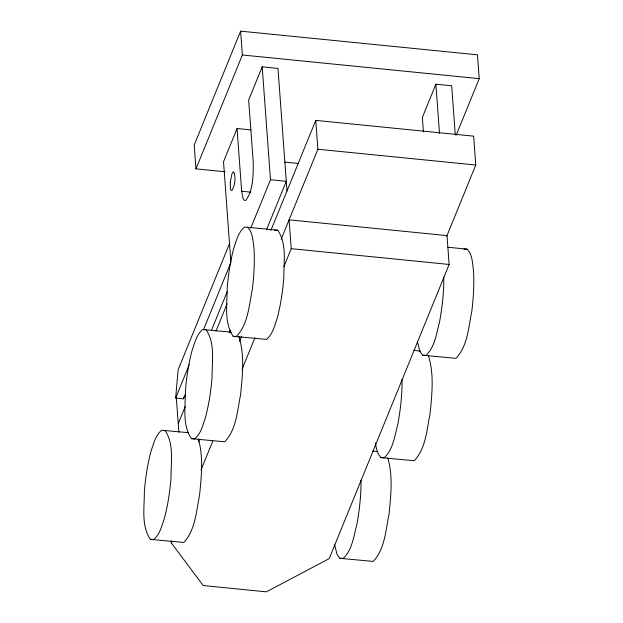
<?xml version="1.0" encoding="UTF-8"?>
<svg xmlns="http://www.w3.org/2000/svg" width="623" height="623" viewBox="0 0 623 623"><rect width="100%" height="100%" fill="white"/><g stroke="black" fill="none" stroke-linecap="round" stroke-linejoin="round"><path stroke-width="0.93" d="M185.374 394.32L183.544 398.813L175.647 398.019L178.139 369.719L229.56 243.593M183.544 398.813L183.715 396.921M456.2 135.144L479.235 78.654L477.483 54.816L240.626 31.15L194.205 145.019L195.957 168.856L224.958 171.753M195.957 168.856L242.378 54.988L240.626 31.15M250.983 129.911L237.052 128.517L223.509 161.731L230.806 261.123M286.985 190.973L277.99 68.421L262.197 66.84L248.655 100.054L253.265 162.774C253.156 175.343 253.506 189.929 245.758 200.419L244.333 200.38L243.126 198.745L241.654 191.238L237.052 128.517M175.647 398.019L189.205 364.782M203.487 329.746L230.954 262.361M250.781 228.08L270.483 179.736L262.197 66.84M211.384 330.533L227.13 291.899M178.24 423.663L185.218 406.546M215.986 331.093L227.084 303.86M266.566 229.653L286.276 181.316L270.483 179.736M229.163 332.807L230.269 330.104M270.865 230.518L315.768 120.387L473.667 136.164L475.785 165.017L446.792 236.125M198.519 442.026L199.726 439.059M239.59 341.272L241.56 336.451M281.191 239.248L317.886 149.24L315.768 120.387M283.886 266.667L291.221 248.678L289.103 219.826L447.01 235.603L449.128 264.456L329.201 558.629L266.356 591.85L203.191 585.534L171.294 542.843L172.026 541.044M201.003 469.976L212.739 441.193M242.082 369.221L254.916 337.736M455.288 134.989L451.675 85.779L435.89 84.198L422.347 117.412L423.414 131.881M247.767 227.247L244.45 227.146C238.188 232.301 236.444 240.68 233.851 247.962C230.292 261.255 228.267 274.891 227.13 288.589C227.278 304.265 223.797 322.644 233.173 336.303L266.496 339.403C272.757 334.255 274.502 325.876 277.087 318.587C280.646 305.293 282.678 291.665 283.808 277.967C283.66 262.291 287.148 243.912 277.765 230.245L247.767 227.247C253.047 232.963 252.907 241.311 254.013 248.561C254.815 262.182 253.997 275.818 252.323 289.337C249.005 305.254 248.258 324.061 236.491 336.404L233.173 336.303M274.447 230.144L277.765 230.245M463.933 249.083L467.25 249.184C472.538 254.893 472.39 263.249 473.496 270.499C474.298 284.111 473.48 297.747 471.806 311.274C468.488 327.192 467.741 345.991 455.974 358.342L422.659 355.242L419.84 351.427L417.355 341.365M231.188 332.152L202.709 329.536C196.447 334.691 194.695 343.071 192.11 350.352C188.551 363.645 186.518 377.281 185.389 390.979C185.537 406.655 182.056 425.034 191.432 438.701L224.747 441.793C236.514 429.449 237.27 410.643 240.587 394.725C242.487 375.451 244.823 355.242 238.843 336.451M422.659 355.242L425.976 355.344C435.025 346.894 436.396 333.492 439.511 322.13C442.237 307.287 443.981 292.21 443.778 277.11M188.201 432.642L161.661 430.22C155.4 435.368 153.655 443.747 151.062 451.036C147.503 464.33 145.471 477.958 144.341 491.664C144.489 507.332 141.008 525.719 150.384 539.378L183.707 542.477C195.466 530.126 196.222 511.327 199.539 495.41C201.377 476.743 203.635 457.243 198.332 438.95M191.432 438.701L194.75 438.794C201.011 433.647 202.755 425.268 205.349 417.978C208.9 404.685 210.932 391.057 212.069 377.359C211.913 361.683 215.402 343.304 206.026 329.637M375.498 442.828L375.965 446.551L378.099 453.817L380.918 457.632L384.235 457.734C393.284 449.284 394.655 435.882 397.77 424.52C400.496 409.677 402.232 394.6 402.037 379.5M150.384 539.378L153.702 539.479C159.963 534.332 161.707 525.952 164.301 518.663C167.86 505.37 169.892 491.734 171.021 478.036C170.873 462.367 174.354 443.981 164.978 430.322M334.567 544.44L337.051 554.501L339.87 558.317L343.187 558.41C352.236 549.969 353.607 536.567 356.722 525.205C359.448 510.362 361.184 495.285 360.99 480.185M242.378 54.988L479.235 78.654M317.886 149.24L475.785 165.017M284.867 162.12L298.347 163.467M241.654 191.238L250.944 192.172M447.89 247.245L467.25 249.184M291.221 248.678L449.128 264.456M413.89 350.414L420.665 351.092M372.842 451.091L377.686 451.574M380.918 457.632L414.233 460.732C425.992 448.381 426.747 429.582 430.065 413.664C431.973 394.39 434.301 374.182 428.328 355.383M339.87 558.317L373.185 561.409C384.952 549.065 385.699 530.266 389.017 514.341C390.862 495.682 393.121 476.174 387.81 457.889M435.89 84.198L439.503 133.408M176.332 397.692L178.879 432.315M171.154 540.92L171.294 542.843M230.253 182.383L230.44 188.66L230.806 189.914L231.857 190.583C235.073 185.319 236 177.641 233.789 171.87L233.22 171.855L231.99 173.692L230.253 182.383"/></g></svg>
